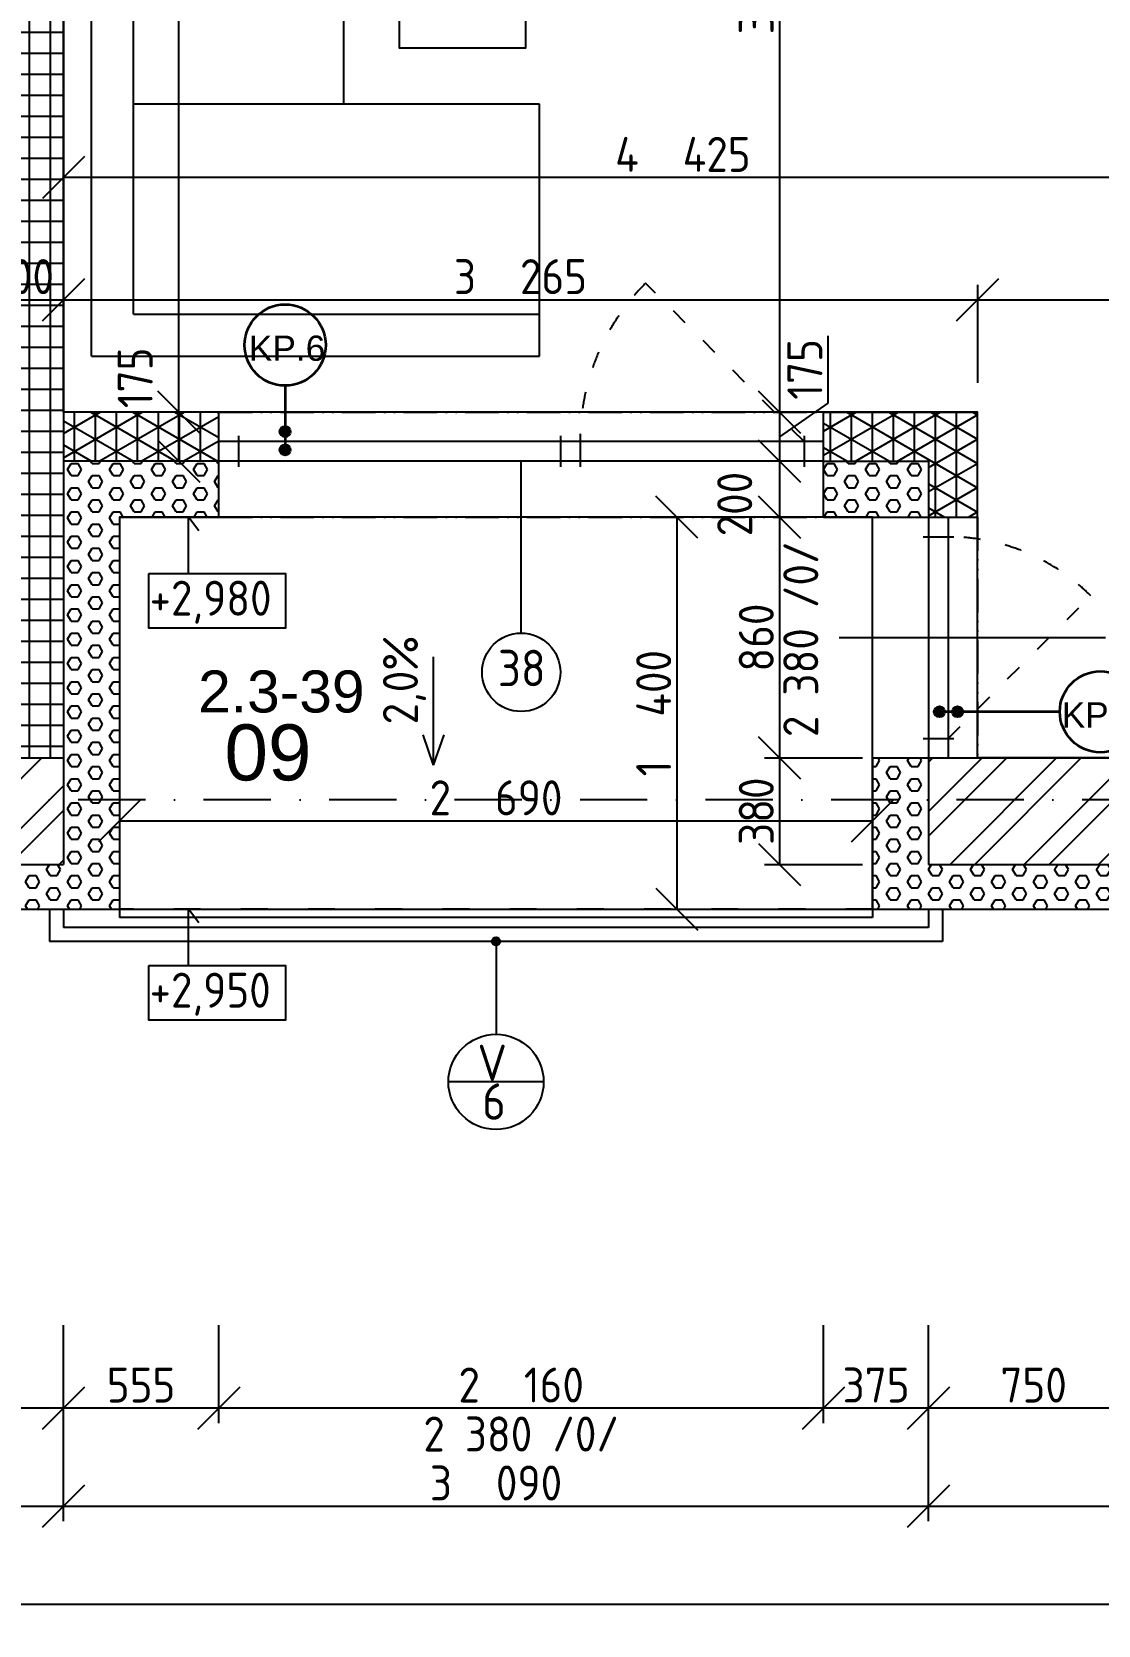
# Model space of a CAD drawing. Extents: x 4511820 to 5180432, y -1526536 to -944957.
# Drawn here: x 5116060 to 5119868, y -1215631 to -1209941 of the extents above; entities that cross this region are included whole.
import ezdxf

# ---------------------------------------------------------------- set-up
doc = ezdxf.new("R2010")
doc.units = 0
doc.header["$MEASUREMENT"] = 0
for name, pattern in [('ACAD_ISO03W100', [30, 12, -18]), ('ACAD_ISO12W100', [22, 12, -3, 0.5, -3, 0.5, -3]), ('BODKOCIARKOVANA_3', [5.6, 3, -1.3, 0, -1.3])]:
    doc.linetypes.add(name, pattern=pattern)
doc.layers.get('0').update_dxf_attribs({"linetype": 'CONTINUOUS'})
doc.layers.get('Defpoints').update_dxf_attribs({"color": 61, "linetype": 'CONTINUOUS'})
for name, color, linetype in [('KÓTY', 4, 'CONTINUOUS'), ('MÚRY', 1, 'CONTINUOUS'), ('OKNÁ', 143, 'CONTINUOUS'), ('osi', 253, 'CONTINUOUS'), ('Plochy', 41, 'CONTINUOUS'), ('POPIS', 7, 'CONTINUOUS'), ('POZEMOK', 7, 'CONTINUOUS'), ('TENKÁ', 7, 'CONTINUOUS'), ('ZARIADENIE', 47, 'CONTINUOUS'), ('ŠRAFY', 82, 'CONTINUOUS')]:
    doc.layers.add(name, color=color, linetype=linetype)
doc.layers.add('preklady', color=74, linetype='CONTINUOUS', lineweight=35)
doc.styles.add('ARIAL', font='arial.ttf')
doc.styles.add('STYLE1', font='isocp.shx')
doc.dimstyles.new('STANDARD-50', dxfattribs={"dimtxt": 125, "dimasz": 150, "dimexe": 10, "dimexo": 200, "dimgap": 20, "dimtad": 1, "dimdsep": 46, "dimlunit": 6, "dimtxsty": 'STYLE1', "dimblk1": 'OBLIQUE', "dimblk2": 'OBLIQUE', "dimsah": 1, "dimcen": 2.5, "dimse1": 1, "dimse2": 1, "dimadec": 0, "dimazin": 0, "dimtfac": 1, "dimtmove": 1, "dimatfit": 3, "dimldrblk": 'OBLIQUE', "dimfxl": 1, "dimtolj": 1, "dimtzin": 0, "dimarcsym": 0})
pattern_1 = [(45, (584112, 2493.08), (-132.5825215, 132.5825215), []), (45, (584200.39, 2493.08), (-132.5825215, 132.5825215), [])]
pattern_2 = [(90, (584112, -89070.035), (-75, 5e-15), []), (150, (584112, -89070.035), (-37.5, -64.9519053), []), (210, (584112, -89070.035), (37.5, -64.9519053), [])]
pattern_3 = [(0, (0, -89070.035), (0, 43.3012702), [25, -50]), (120, (0, -89070.035), (-37.5, -21.6506351), [25, -50]), (60, (25, -89070.035), (-37.5, 21.6506351), [25, -50])]

# ---------------------------------------------------------------- blocks, each defined once
blk = doc.blocks.new('_OBLIQUE')
at = {"color": 0, "linetype": 'ByBlock'}
blk.add_line((-0.5, -0.5), (0.5, 0.5), dxfattribs=at)
blk = doc.blocks.new('*D13735')
at = {"layer": 'Defpoints', "color": 0}
for p in [(5109612.5, -1211368.2), (5142602.5, -1212808.2), (5142602.5, -1215556.2)]:
    blk.add_point(p, dxfattribs=at)
at = {"layer": 'KÓTY', "color": 0, "lineweight": -2}
blk.add_line((5109612.5, -1215556.2), (5142602.5, -1215556.2), dxfattribs=at)
at = {"layer": 'KÓTY', "color": 0, "linetype": 'ByBlock', "lineweight": -2, "xscale": 150, "yscale": 150, "zscale": 150, "rotation": 180}
blk.add_blockref('_OBLIQUE', (5109612.5, -1215556.2), dxfattribs=at)
at = {"layer": 'KÓTY', "color": 0, "linetype": 'ByBlock', "lineweight": -2, "xscale": 150, "yscale": 150, "zscale": 150}
blk.add_blockref('_OBLIQUE', (5142602.5, -1215556.2), dxfattribs=at)
at = {"layer": 'KÓTY', "color": 0, "insert": (5126107.5, -1215473.6), "char_height": 125, "attachment_point": 5, "style": 'STYLE1'}
blk.add_mtext('\\A1;32ﾠ990', dxfattribs=at)
blk = doc.blocks.new('*D13742')
at = {"layer": 'Defpoints', "color": 0}
for p in [(5112622.5, -1211474.2), (5116172.5, -1212914.2), (5116172.5, -1215206.2)]:
    blk.add_point(p, dxfattribs=at)
at = {"layer": 'KÓTY', "color": 0, "lineweight": -2}
blk.add_line((5112622.5, -1215206.2), (5116172.5, -1215206.2), dxfattribs=at)
at = {"layer": 'KÓTY', "color": 0, "linetype": 'ByBlock', "lineweight": -2, "xscale": 150, "yscale": 150, "zscale": 150, "rotation": 180}
blk.add_blockref('_OBLIQUE', (5112622.5, -1215206.2), dxfattribs=at)
at = {"layer": 'KÓTY', "color": 0, "linetype": 'ByBlock', "lineweight": -2, "xscale": 150, "yscale": 150, "zscale": 150}
blk.add_blockref('_OBLIQUE', (5116172.5, -1215206.2), dxfattribs=at)
at = {"layer": 'KÓTY', "color": 0, "insert": (5114397.5, -1215123.6), "char_height": 125, "attachment_point": 5, "style": 'STYLE1'}
blk.add_mtext('\\A1;3ﾠ550', dxfattribs=at)
blk = doc.blocks.new('*D13743')
at = {"layer": 'Defpoints', "color": 0}
for p in [(5119262.5, -1211474.2), (5116172.5, -1212914.2), (5119262.5, -1215206.2)]:
    blk.add_point(p, dxfattribs=at)
at = {"layer": 'KÓTY', "color": 0, "lineweight": -2}
blk.add_line((5116172.5, -1215206.2), (5119262.5, -1215206.2), dxfattribs=at)
at = {"layer": 'KÓTY', "color": 0, "linetype": 'ByBlock', "lineweight": -2, "xscale": 150, "yscale": 150, "zscale": 150, "rotation": 180}
blk.add_blockref('_OBLIQUE', (5116172.5, -1215206.2), dxfattribs=at)
at = {"layer": 'KÓTY', "color": 0, "linetype": 'ByBlock', "lineweight": -2, "xscale": 150, "yscale": 150, "zscale": 150}
blk.add_blockref('_OBLIQUE', (5119262.5, -1215206.2), dxfattribs=at)
at = {"layer": 'KÓTY', "color": 0, "insert": (5117717.5, -1215123.6), "char_height": 125, "attachment_point": 5, "style": 'STYLE1'}
blk.add_mtext('\\A1;3ﾠ090', dxfattribs=at)
blk = doc.blocks.new('*D13744')
at = {"layer": 'Defpoints', "color": 0}
for p in [(5119262.5, -1211474.2), (5122762.5, -1212914.2), (5122762.5, -1215206.2)]:
    blk.add_point(p, dxfattribs=at)
at = {"layer": 'KÓTY', "color": 0, "lineweight": -2}
blk.add_line((5119262.5, -1215206.2), (5122762.5, -1215206.2), dxfattribs=at)
at = {"layer": 'KÓTY', "color": 0, "linetype": 'ByBlock', "lineweight": -2, "xscale": 150, "yscale": 150, "zscale": 150, "rotation": 180}
blk.add_blockref('_OBLIQUE', (5119262.5, -1215206.2), dxfattribs=at)
at = {"layer": 'KÓTY', "color": 0, "linetype": 'ByBlock', "lineweight": -2, "xscale": 150, "yscale": 150, "zscale": 150}
blk.add_blockref('_OBLIQUE', (5122762.5, -1215206.2), dxfattribs=at)
at = {"layer": 'KÓTY', "color": 0, "insert": (5121012.5, -1215123.6), "char_height": 125, "attachment_point": 5, "style": 'STYLE1'}
blk.add_mtext('\\A1;3ﾠ500', dxfattribs=at)
blk = doc.blocks.new('*D13772')
at = {"layer": 'Defpoints', "color": 0}
for p in [(5119262.5, -1212914.2), (5120012.5, -1212914.2), (5119262.5, -1214856.2)]:
    blk.add_point(p, dxfattribs=at)
at = {"layer": 'KÓTY', "color": 0, "lineweight": -2}
blk.add_line((5120012.5, -1214856.2), (5119262.5, -1214856.2), dxfattribs=at)
at = {"layer": 'KÓTY', "color": 0, "linetype": 'ByBlock', "lineweight": -2, "xscale": 150, "yscale": 150, "zscale": 150, "rotation": 180}
blk.add_blockref('_OBLIQUE', (5119262.5, -1214856.2), dxfattribs=at)
at = {"layer": 'KÓTY', "color": 0, "linetype": 'ByBlock', "lineweight": -2, "xscale": 150, "yscale": 150, "zscale": 150}
blk.add_blockref('_OBLIQUE', (5120012.5, -1214856.2), dxfattribs=at)
at = {"layer": 'KÓTY', "color": 0, "insert": (5119637.5, -1214773.7), "char_height": 125, "attachment_point": 5, "style": 'STYLE1'}
blk.add_mtext('\\A1;750', dxfattribs=at)
blk = doc.blocks.new('*D13773')
at = {"layer": 'Defpoints', "color": 0}
for p in [(5118887.5, -1211674.2), (5119262.5, -1212914.2), (5118887.5, -1214856.2)]:
    blk.add_point(p, dxfattribs=at)
at = {"layer": 'KÓTY', "color": 0, "lineweight": -2}
blk.add_line((5119262.5, -1214856.2), (5118887.5, -1214856.2), dxfattribs=at)
at = {"layer": 'KÓTY', "color": 0, "linetype": 'ByBlock', "lineweight": -2, "xscale": 150, "yscale": 150, "zscale": 150, "rotation": 180}
blk.add_blockref('_OBLIQUE', (5118887.5, -1214856.2), dxfattribs=at)
at = {"layer": 'KÓTY', "color": 0, "linetype": 'ByBlock', "lineweight": -2, "xscale": 150, "yscale": 150, "zscale": 150}
blk.add_blockref('_OBLIQUE', (5119262.5, -1214856.2), dxfattribs=at)
at = {"layer": 'KÓTY', "color": 0, "insert": (5119075, -1214773.7), "char_height": 125, "attachment_point": 5, "style": 'STYLE1'}
blk.add_mtext('\\A1;375', dxfattribs=at)
blk = doc.blocks.new('*D13774')
at = {"layer": 'Defpoints', "color": 0}
for p in [(5116727.5, -1211674.2), (5118887.5, -1211674.2), (5116727.5, -1214856.2)]:
    blk.add_point(p, dxfattribs=at)
at = {"layer": 'KÓTY', "color": 0, "lineweight": -2}
blk.add_line((5118887.5, -1214856.2), (5116727.5, -1214856.2), dxfattribs=at)
at = {"layer": 'KÓTY', "color": 0, "linetype": 'ByBlock', "lineweight": -2, "xscale": 150, "yscale": 150, "zscale": 150, "rotation": 180}
blk.add_blockref('_OBLIQUE', (5116727.5, -1214856.2), dxfattribs=at)
at = {"layer": 'KÓTY', "color": 0, "linetype": 'ByBlock', "lineweight": -2, "xscale": 150, "yscale": 150, "zscale": 150}
blk.add_blockref('_OBLIQUE', (5118887.5, -1214856.2), dxfattribs=at)
at = {"layer": 'KÓTY', "color": 0, "insert": (5117807.5, -1214773.6), "char_height": 125, "attachment_point": 5, "style": 'STYLE1'}
blk.add_mtext('\\A1;2ﾠ160', dxfattribs=at)
blk = doc.blocks.new('*D13775')
at = {"layer": 'Defpoints', "color": 0}
for p in [(5116172.5, -1211474.2), (5116727.5, -1211674.2), (5116172.5, -1214856.2)]:
    blk.add_point(p, dxfattribs=at)
at = {"layer": 'KÓTY', "color": 0, "lineweight": -2}
blk.add_line((5116727.5, -1214856.2), (5116172.5, -1214856.2), dxfattribs=at)
at = {"layer": 'KÓTY', "color": 0, "linetype": 'ByBlock', "lineweight": -2, "xscale": 150, "yscale": 150, "zscale": 150, "rotation": 180}
blk.add_blockref('_OBLIQUE', (5116172.5, -1214856.2), dxfattribs=at)
at = {"layer": 'KÓTY', "color": 0, "linetype": 'ByBlock', "lineweight": -2, "xscale": 150, "yscale": 150, "zscale": 150}
blk.add_blockref('_OBLIQUE', (5116727.5, -1214856.2), dxfattribs=at)
at = {"layer": 'KÓTY', "color": 0, "insert": (5116450, -1214773.7), "char_height": 125, "attachment_point": 5, "style": 'STYLE1'}
blk.add_mtext('\\A1;555', dxfattribs=at)
blk = doc.blocks.new('*D13776')
at = {"layer": 'Defpoints', "color": 0}
for p in [(5116172.5, -1211474.2), (5114872.5, -1212914.2), (5114872.5, -1214856.2)]:
    blk.add_point(p, dxfattribs=at)
at = {"layer": 'KÓTY', "color": 0, "lineweight": -2}
blk.add_line((5116172.5, -1214856.2), (5114872.5, -1214856.2), dxfattribs=at)
at = {"layer": 'KÓTY', "color": 0, "linetype": 'ByBlock', "lineweight": -2, "xscale": 150, "yscale": 150, "zscale": 150, "rotation": 180}
blk.add_blockref('_OBLIQUE', (5114872.5, -1214856.2), dxfattribs=at)
at = {"layer": 'KÓTY', "color": 0, "linetype": 'ByBlock', "lineweight": -2, "xscale": 150, "yscale": 150, "zscale": 150}
blk.add_blockref('_OBLIQUE', (5116172.5, -1214856.2), dxfattribs=at)
at = {"layer": 'KÓTY', "color": 0, "insert": (5115522.5, -1214773.6), "char_height": 125, "attachment_point": 5, "style": 'STYLE1'}
blk.add_mtext('\\A1;1ﾠ300', dxfattribs=at)
blk = doc.blocks.new('SESACKA ROH1')
at = {"layer": 'ZARIADENIE', "color": 30, "ltscale": 0.25}
for p, q in [((4444944, -1318705.2), (4444944, -1317105.2)), ((4444944, -1317105.2), (4445844, -1317105.2)), ((4445094, -1318555.2), (4445094, -1317105.2)), ((4445844, -1317105.2), (4445844, -1317805.2)), ((4447444, -1317805.2), (4445844, -1317805.2)), ((4445844, -1317805.2), (4445844, -1318555.2)), ((4446569, -1317805.2), (4446569, -1318555.2)), ((4447294, -1318555.2), (4447294, -1317805.2)), ((4447444, -1318705.2), (4447444, -1317805.2)), ((4445094, -1318555.2), (4447294, -1318555.2)), ((4444944, -1318705.2), (4447444, -1318705.2))]:
    blk.add_line(p, q, dxfattribs=at)
at = {"layer": 'ZARIADENIE', "color": 45, "ltscale": 0.25}
blk.add_lwpolyline([(4447044, -1317155.2), (4446044, -1317155.2), (4446044, -1317605.2), (4447044, -1317605.2)], close=True, dxfattribs=at)
blk = doc.blocks.new('*D28131')
at = {"layer": 'Defpoints', "color": 0}
for p in [(5115872.5, -1210897.5), (5116172.5, -1210897.5), (5116172.5, -1210897.5)]:
    blk.add_point(p, dxfattribs=at)
at = {"layer": 'KÓTY', "color": 0, "lineweight": -2}
blk.add_line((5115872.5, -1210897.5), (5116172.5, -1210897.5), dxfattribs=at)
at = {"layer": 'KÓTY', "color": 0, "linetype": 'ByBlock', "lineweight": -2, "xscale": 150, "yscale": 150, "zscale": 150, "rotation": 180}
blk.add_blockref('_OBLIQUE', (5115872.5, -1210897.5), dxfattribs=at)
at = {"layer": 'KÓTY', "color": 0, "linetype": 'ByBlock', "lineweight": -2, "xscale": 150, "yscale": 150, "zscale": 150}
blk.add_blockref('_OBLIQUE', (5116172.5, -1210897.5), dxfattribs=at)
at = {"layer": 'KÓTY', "color": 0, "insert": (5116022.5, -1210815), "char_height": 125, "attachment_point": 5, "style": 'STYLE1'}
blk.add_mtext('\\A1;300', dxfattribs=at)
blk = doc.blocks.new('*D28132')
at = {"layer": 'Defpoints', "color": 0}
for p in [(5116172.5, -1210897.5), (5119437.5, -1210897.5), (5119437.5, -1211299.2)]:
    blk.add_point(p, dxfattribs=at)
at = {"layer": 'KÓTY', "color": 0, "lineweight": -2}
blk.add_line((5116172.5, -1210897.5), (5119437.5, -1210897.5), dxfattribs=at)
at = {"layer": 'KÓTY', "color": 0, "linetype": 'ByBlock', "lineweight": -2, "xscale": 150, "yscale": 150, "zscale": 150, "rotation": 180}
blk.add_blockref('_OBLIQUE', (5116172.5, -1210897.5), dxfattribs=at)
at = {"layer": 'KÓTY', "color": 0, "linetype": 'ByBlock', "lineweight": -2, "xscale": 150, "yscale": 150, "zscale": 150}
blk.add_blockref('_OBLIQUE', (5119437.5, -1210897.5), dxfattribs=at)
at = {"layer": 'KÓTY', "color": 0, "insert": (5117805, -1210815), "char_height": 125, "attachment_point": 5, "style": 'STYLE1'}
blk.add_mtext('\\A1;3ﾠ265', dxfattribs=at)
blk = doc.blocks.new('*D28133')
at = {"layer": 'Defpoints', "color": 0}
for p in [(5122512.5, -1210594.2), (5122512.5, -1210897.5), (5119437.5, -1211299.2)]:
    blk.add_point(p, dxfattribs=at)
at = {"layer": 'KÓTY', "color": 0, "lineweight": -2}
blk.add_line((5119437.5, -1210897.5), (5122512.5, -1210897.5), dxfattribs=at)
at = {"layer": 'KÓTY', "color": 0, "linetype": 'ByBlock', "lineweight": -2, "xscale": 150, "yscale": 150, "zscale": 150, "rotation": 180}
blk.add_blockref('_OBLIQUE', (5119437.5, -1210897.5), dxfattribs=at)
at = {"layer": 'KÓTY', "color": 0, "linetype": 'ByBlock', "lineweight": -2, "xscale": 150, "yscale": 150, "zscale": 150}
blk.add_blockref('_OBLIQUE', (5122512.5, -1210897.5), dxfattribs=at)
at = {"layer": 'KÓTY', "color": 0, "insert": (5120975, -1210815), "char_height": 125, "attachment_point": 5, "style": 'STYLE1'}
blk.add_mtext('\\A1;3ﾠ075', dxfattribs=at)
blk = doc.blocks.new('*D28199')
at = {"layer": 'Defpoints', "color": 0}
for p in [(5116584.5, -1211299.2), (5116727.5, -1211299.2), (5116727.5, -1211474.2)]:
    blk.add_point(p, dxfattribs=at)
at = {"layer": 'KÓTY', "color": 0, "lineweight": -2}
blk.add_line((5116584.5, -1211474.2), (5116584.5, -1211299.2), dxfattribs=at)
at = {"layer": 'KÓTY', "color": 0, "linetype": 'ByBlock', "lineweight": -2, "xscale": 150, "yscale": 150, "zscale": 150}
for p, rotation in [((5116584.5, -1211299.2), 90), ((5116584.5, -1211474.2), 270)]:
    blk.add_blockref('_OBLIQUE', p, dxfattribs=dict(at, rotation=rotation))
at = {"layer": 'KÓTY', "color": 0, "insert": (5116429, -1211176.5), "char_height": 125, "attachment_point": 5, "rotation": 90, "style": 'STYLE1'}
blk.add_mtext('\\A1;175', dxfattribs=at)
blk = doc.blocks.new('*D28200')
at = {"layer": 'Defpoints', "color": 0}
for p in [(5116172.5, -1205159.2), (5116584.5, -1205159.2), (5116172.5, -1211299.2)]:
    blk.add_point(p, dxfattribs=at)
at = {"layer": 'KÓTY', "color": 0, "lineweight": -2}
blk.add_line((5116584.5, -1211299.2), (5116584.5, -1205159.2), dxfattribs=at)
at = {"layer": 'KÓTY', "color": 0, "linetype": 'ByBlock', "lineweight": -2, "xscale": 150, "yscale": 150, "zscale": 150}
for p, rotation in [((5116584.5, -1205159.2), 90), ((5116584.5, -1211299.2), 270)]:
    blk.add_blockref('_OBLIQUE', p, dxfattribs=dict(at, rotation=rotation))
at = {"layer": 'KÓTY', "color": 0, "insert": (5116502, -1208229.2), "char_height": 125, "attachment_point": 5, "rotation": 90, "style": 'STYLE1'}
blk.add_mtext('\\A1;6ﾠ140', dxfattribs=at)
blk = doc.blocks.new('*D28217')
at = {"layer": 'Defpoints', "color": 0}
for p in [(5119262.5, -1208149.2), (5118729.5, -1211299.2), (5119262.5, -1211299.2)]:
    blk.add_point(p, dxfattribs=at)
at = {"layer": 'KÓTY', "color": 0, "lineweight": -2}
blk.add_line((5118729.5, -1208149.2), (5118729.5, -1211299.2), dxfattribs=at)
at = {"layer": 'KÓTY', "color": 0, "linetype": 'ByBlock', "lineweight": -2, "xscale": 150, "yscale": 150, "zscale": 150}
for p, rotation in [((5118729.5, -1208149.2), 90), ((5118729.5, -1211299.2), 270)]:
    blk.add_blockref('_OBLIQUE', p, dxfattribs=dict(at, rotation=rotation))
at = {"layer": 'KÓTY', "color": 0, "insert": (5118647, -1209724.2), "char_height": 125, "attachment_point": 5, "rotation": 90, "style": 'STYLE1'}
blk.add_mtext('\\A1;3ﾠ150', dxfattribs=at)
blk = doc.blocks.new('*D28220')
at = {"layer": 'Defpoints', "color": 0}
for p in [(5116372.5, -1212374.2), (5119062.5, -1212374.2), (5119062.5, -1212759)]:
    blk.add_point(p, dxfattribs=at)
at = {"layer": 'KÓTY', "color": 0, "lineweight": -2}
blk.add_line((5116372.5, -1212759), (5119062.5, -1212759), dxfattribs=at)
at = {"layer": 'KÓTY', "color": 0, "linetype": 'ByBlock', "lineweight": -2, "xscale": 150, "yscale": 150, "zscale": 150, "rotation": 180}
blk.add_blockref('_OBLIQUE', (5116372.5, -1212759), dxfattribs=at)
at = {"layer": 'KÓTY', "color": 0, "linetype": 'ByBlock', "lineweight": -2, "xscale": 150, "yscale": 150, "zscale": 150}
blk.add_blockref('_OBLIQUE', (5119062.5, -1212759), dxfattribs=at)
at = {"layer": 'KÓTY', "color": 0, "insert": (5117717.5, -1212676.5), "char_height": 125, "attachment_point": 5, "style": 'STYLE1'}
blk.add_mtext('\\A1;2ﾠ690', dxfattribs=at)
blk = doc.blocks.new('*D28221')
at = {"layer": 'Defpoints', "color": 0}
for p in [(5118887.5, -1211299.2), (5118729.5, -1211474.2), (5118887.5, -1211474.2)]:
    blk.add_point(p, dxfattribs=at)
at = {"layer": 'KÓTY', "color": 0, "lineweight": -2}
for p, q in [((5118903, -1211026.5), (5118903, -1211266.5)), ((5118903, -1211266.5), (5118729.5, -1211386.7)), ((5118729.5, -1211299.2), (5118729.5, -1211474.2))]:
    blk.add_line(p, q, dxfattribs=at)
at = {"layer": 'KÓTY', "color": 0, "linetype": 'ByBlock', "lineweight": -2, "xscale": 150, "yscale": 150, "zscale": 150}
for p, rotation in [((5118729.5, -1211299.2), 90), ((5118729.5, -1211474.2), 270)]:
    blk.add_blockref('_OBLIQUE', p, dxfattribs=dict(at, rotation=rotation))
at = {"layer": 'KÓTY', "color": 0, "insert": (5118820.5, -1211146.5), "char_height": 125, "attachment_point": 5, "rotation": 90, "style": 'STYLE1'}
blk.add_mtext('\\A1;175', dxfattribs=at)
blk = doc.blocks.new('*D28222')
at = {"layer": 'Defpoints', "color": 0}
for p in [(5118887.5, -1211474.2), (5118729.5, -1211674.2), (5118887.5, -1211674.2)]:
    blk.add_point(p, dxfattribs=at)
at = {"layer": 'KÓTY', "color": 0, "lineweight": -2}
blk.add_line((5118729.5, -1211474.2), (5118729.5, -1211674.2), dxfattribs=at)
at = {"layer": 'KÓTY', "color": 0, "linetype": 'ByBlock', "lineweight": -2, "xscale": 150, "yscale": 150, "zscale": 150}
for p, rotation in [((5118729.5, -1211474.2), 90), ((5118729.5, -1211674.2), 270)]:
    blk.add_blockref('_OBLIQUE', p, dxfattribs=dict(at, rotation=rotation))
at = {"layer": 'KÓTY', "color": 0, "insert": (5118570, -1211627.5), "char_height": 125, "attachment_point": 5, "rotation": 90, "style": 'STYLE1'}
blk.add_mtext('\\A1;200', dxfattribs=at)
blk = doc.blocks.new('*D28223')
at = {"layer": 'Defpoints', "color": 0}
for p in [(5119366, -1212534.2), (5118729.5, -1212914.2), (5119366, -1212914.2)]:
    blk.add_point(p, dxfattribs=at)
at = {"layer": 'KÓTY', "color": 0, "lineweight": -2}
blk.add_line((5118729.5, -1212534.2), (5118729.5, -1212914.2), dxfattribs=at)
at = {"layer": 'KÓTY', "color": 0, "linetype": 'ByBlock', "lineweight": -2, "xscale": 150, "yscale": 150, "zscale": 150}
for p, rotation in [((5118729.5, -1212534.2), 90), ((5118729.5, -1212914.2), 270)]:
    blk.add_blockref('_OBLIQUE', p, dxfattribs=dict(at, rotation=rotation))
at = {"layer": 'KÓTY', "color": 0, "insert": (5118647, -1212724.2), "char_height": 125, "attachment_point": 5, "rotation": 90, "style": 'STYLE1'}
blk.add_mtext('\\A1;380', dxfattribs=at)
blk = doc.blocks.new('*D28224')
at = {"layer": 'Defpoints', "color": 0}
for p in [(5119166, -1211674.2), (5118729.5, -1212534.2), (5119166, -1212534.2)]:
    blk.add_point(p, dxfattribs=at)
at = {"layer": 'KÓTY', "color": 0, "lineweight": -2}
blk.add_line((5118729.5, -1211674.2), (5118729.5, -1212534.2), dxfattribs=at)
at = {"layer": 'KÓTY', "color": 0, "linetype": 'ByBlock', "lineweight": -2, "xscale": 150, "yscale": 150, "zscale": 150}
for p, rotation in [((5118729.5, -1211674.2), 90), ((5118729.5, -1212534.2), 270)]:
    blk.add_blockref('_OBLIQUE', p, dxfattribs=dict(at, rotation=rotation))
at = {"layer": 'KÓTY', "color": 0, "insert": (5118647, -1212104.2), "char_height": 125, "attachment_point": 5, "rotation": 90, "style": 'STYLE1'}
blk.add_mtext('\\A1;860', dxfattribs=at)
blk = doc.blocks.new('*D28225')
at = {"layer": 'Defpoints', "color": 0}
for p in [(5119106.5, -1211674.2), (5118363, -1213074.2), (5119281.5, -1213074.2)]:
    blk.add_point(p, dxfattribs=at)
at = {"layer": 'KÓTY', "color": 0, "lineweight": -2}
blk.add_line((5118363, -1211674.2), (5118363, -1213074.2), dxfattribs=at)
at = {"layer": 'KÓTY', "color": 0, "linetype": 'ByBlock', "lineweight": -2, "xscale": 150, "yscale": 150, "zscale": 150}
for p, rotation in [((5118363, -1211674.2), 90), ((5118363, -1213074.2), 270)]:
    blk.add_blockref('_OBLIQUE', p, dxfattribs=dict(at, rotation=rotation))
at = {"layer": 'KÓTY', "color": 0, "insert": (5118280.5, -1212374.2), "char_height": 125, "attachment_point": 5, "rotation": 90, "style": 'STYLE1'}
blk.add_mtext('\\A1;1ﾠ400', dxfattribs=at)
blk = doc.blocks.new('*D28232')
at = {"layer": 'Defpoints', "color": 0}
for p in [(5116172.5, -1209899.2), (5120597.5, -1209899.2), (5116172.5, -1210461)]:
    blk.add_point(p, dxfattribs=at)
at = {"layer": 'KÓTY', "color": 0, "lineweight": -2}
blk.add_line((5120597.5, -1210461), (5116172.5, -1210461), dxfattribs=at)
at = {"layer": 'KÓTY', "color": 0, "linetype": 'ByBlock', "lineweight": -2, "xscale": 150, "yscale": 150, "zscale": 150, "rotation": 180}
blk.add_blockref('_OBLIQUE', (5116172.5, -1210461), dxfattribs=at)
at = {"layer": 'KÓTY', "color": 0, "linetype": 'ByBlock', "lineweight": -2, "xscale": 150, "yscale": 150, "zscale": 150}
blk.add_blockref('_OBLIQUE', (5120597.5, -1210461), dxfattribs=at)
at = {"layer": 'KÓTY', "color": 0, "insert": (5118385, -1210378.5), "char_height": 125, "attachment_point": 5, "style": 'STYLE1'}
blk.add_mtext('\\A1;4ﾠ425', dxfattribs=at)

msp = doc.modelspace()

# ---------------------------------------------------------------- hatches: boundary and pattern name
at = {"layer": 'preklady'}
h = msp.add_hatch(color=256, dxfattribs=at)
h.dxf.hatch_style = 1
h.paths.add_polyline_path([(5116982.904, -1211368.726, 1), (5116945.904, -1211368.726, 1)])
h = msp.add_hatch(color=256, dxfattribs=at)
h.dxf.hatch_style = 1
h.paths.add_polyline_path([(5116982.904, -1211433.726, 1), (5116945.904, -1211433.726, 1)])
h = msp.add_hatch(color=256, dxfattribs=at)
h.dxf.hatch_style = 1
h.paths.add_polyline_path([(5119300.691, -1212387.726, 1), (5119300.691, -1212350.726, 1)])
h = msp.add_hatch(color=256, dxfattribs=at)
h.dxf.hatch_style = 1
h.paths.add_polyline_path([(5119365.691, -1212387.726, 1), (5119365.691, -1212350.726, 1)])
at = {"layer": 'TENKÁ'}
h = msp.add_hatch(color=256, dxfattribs=at)
h.dxf.hatch_style = 1
h.paths.add_polyline_path([(5117717.5, -1213204.226, 2.41421356), (5117702.5, -1213189.226, 0.41421356)])
at = {"layer": 'ŠRAFY', "ltscale": 0.25}
h = msp.add_hatch(dxfattribs=at)
h.set_pattern_fill('ANSI37', color=256, scale=600, angle=45)
h.set_pattern_definition([(90, (-3307273.674, 579782.7), (-75, 1e-14), []), (180, (-3307273.674, 579782.7), (-1e-14, -75), [])])
h.paths.add_polyline_path([(5116172.5, -1211299.226), (5116172.5, -1205159.226), (5115872.5, -1205159.226), (5115872.5, -1205169.226), (5115872.5, -1205284.226), (5115872.5, -1207559.226), (5115872.5, -1207674.226), (5115872.5, -1208194.226), (5115872.5, -1208309.226), (5115872.5, -1212534.226), (5116172.5, -1212534.226)])
h = msp.add_hatch(dxfattribs=at)
h.set_pattern_fill('NET3', color=256, scale=600, angle=90)
h.set_pattern_definition(pattern_2)
h.paths.add_polyline_path([(5116727.5, -1211299.226), (5116172.5, -1211299.226), (5116172.5, -1211474.226), (5116727.5, -1211474.226)])
h = msp.add_hatch(dxfattribs=at)
h.set_pattern_fill('NET3', color=256, scale=600, angle=90)
h.set_pattern_definition(pattern_2)
h.paths.add_polyline_path([(5119437.5, -1211674.226), (5119437.5, -1211299.226), (5118887.5, -1211299.226), (5118887.5, -1211474.226), (5119262.5, -1211474.226), (5119262.5, -1211674.226)])
at = {"layer": 'ŠRAFY'}
h = msp.add_hatch(dxfattribs=at)
h.set_pattern_fill('HEX', color=256, scale=200)
h.set_pattern_definition(pattern_3)
h.paths.add_polyline_path([(5114832.5, -1213074.226), (5116122.5, -1213074.226), (5116172.5, -1213074.226), (5116372.5, -1213074.226), (5116372.5, -1211674.226), (5116619.145, -1211674.226), (5116727.5, -1211674.226), (5116727.5, -1211474.226), (5116172.5, -1211474.226), (5116172.5, -1212534.226), (5116172.5, -1212914.226), (5114872.5, -1212914.226), (5114832.5, -1212914.226)])
h = msp.add_hatch(dxfattribs=at)
h.set_pattern_fill('HEX', color=256, scale=200)
h.set_pattern_definition(pattern_3)
h.paths.add_polyline_path([(5118887.5, -1211674.226), (5118937.5, -1211674.226), (5119022.5, -1211674.226), (5119062.5, -1211674.226), (5119262.5, -1211674.226), (5119262.5, -1211474.226), (5118887.5, -1211474.226)])
h = msp.add_hatch(dxfattribs=at)
h.set_pattern_fill('ANSI32', color=256, scale=500)
h.set_pattern_definition(pattern_1)
h.paths.add_polyline_path([(5114872.5, -1212534.226), (5114872.5, -1212914.226), (5116172.5, -1212914.226), (5116172.5, -1212534.226), (5115872.5, -1212534.226)])
h = msp.add_hatch(dxfattribs=at)
h.set_pattern_fill('HEX', color=256, scale=200)
h.set_pattern_definition(pattern_3)
h.paths.add_polyline_path([(5120052.5, -1213074.226), (5120052.5, -1212914.226), (5120012.5, -1212914.226), (5119262.5, -1212914.226), (5119262.5, -1212534.226), (5119062.5, -1212534.226), (5119062.5, -1213074.226), (5119262.5, -1213074.226), (5119312.5, -1213074.226)])
h = msp.add_hatch(dxfattribs=at)
h.set_pattern_fill('ANSI32', color=256, scale=500)
h.set_pattern_definition(pattern_1)
h.paths.add_polyline_path([(5119262.5, -1212914.226), (5120012.5, -1212914.226), (5120012.5, -1212534.226), (5119437.5, -1212534.226), (5119332.5, -1212534.226), (5119262.5, -1212534.226)])

# ---------------------------------------------------------------- linework, layer by layer
at = {"layer": 'KÓTY', "ltscale": 0.25}
msp.add_line((5119437.5, -1210844.132), (5119437.5, -1211194.132), dxfattribs=at)
at = {"layer": 'KÓTY', "ltscale": 25}
for p, q in [((5118676.097, -1212534.226), (5119026.097, -1212534.226)), ((5118676.097, -1212914.226), (5119026.097, -1212914.226)), ((5116172.5, -1214909.584), (5116172.5, -1214559.584)), ((5116727.5, -1214909.584), (5116727.5, -1214559.584)), ((5118887.5, -1214909.584), (5118887.5, -1214559.584)), ((5119262.5, -1214909.584), (5119262.5, -1214559.584)), ((5116172.5, -1215259.584), (5116172.5, -1214909.584)), ((5119262.5, -1215259.584), (5119262.5, -1214909.584))]:
    msp.add_line(p, q, dxfattribs=at)
at = {"layer": 'MÚRY'}
for p, q in [((5116172.5, -1205119.226), (5116172.5, -1211299.226)), ((5116727.5, -1211299.226), (5116172.5, -1211299.226)), ((5116727.5, -1211674.226), (5116727.5, -1211299.226)), ((5118887.5, -1211299.226), (5119437.5, -1211299.226)), ((5118887.5, -1211674.226), (5118887.5, -1211299.226)), ((5119437.5, -1211674.226), (5119437.5, -1211299.226)), ((5116372.5, -1211674.226), (5116727.5, -1211674.226)), ((5116372.5, -1211674.226), (5116372.5, -1213074.226)), ((5118887.5, -1211674.226), (5119437.5, -1211674.226)), ((5118937.5, -1211674.226), (5119022.5, -1211674.226)), ((5119062.5, -1212534.226), (5120052.5, -1212534.226)), ((5119062.5, -1212534.226), (5119062.5, -1213074.226)), ((5114832.5, -1213074.226), (5116372.5, -1213074.226)), ((5114832.5, -1213074.226), (5116372.5, -1213074.226)), ((5119062.5, -1213074.226), (5120142.5, -1213074.226))]:
    msp.add_line(p, q, dxfattribs=at)
at = {"layer": 'OKNÁ', "linetype": 'ACAD_ISO03W100', "ltscale": 5}
for p, q in [((5118817.5, -1211404.226), (5118251.815, -1210838.541)), ((5119332.5, -1212464.226), (5119841.617, -1211955.109))]:
    msp.add_line(p, q, dxfattribs=at)
at = {"layer": 'OKNÁ', "ltscale": 0.25}
for p, q in [((5118887.5, -1211404.226), (5116727.5, -1211404.226)), ((5116797.5, -1211384.226), (5116797.5, -1211494.226)), ((5117947.5, -1211384.226), (5117947.5, -1211494.226)), ((5118017.5, -1211384.226), (5118017.5, -1211494.226)), ((5118817.5, -1211384.226), (5118817.5, -1211494.226)), ((5118887.5, -1211474.226), (5116727.5, -1211474.226)), ((5117807.5, -1212088.08), (5117807.5, -1211474.226)), ((5119262.5, -1211674.226), (5119262.5, -1212534.226)), ((5119332.5, -1211674.226), (5119332.5, -1212534.226)), ((5119242.5, -1211744.226), (5119352.5, -1211744.226)), ((5118943.146, -1212104.226), (5119893.909, -1212104.226)), ((5119242.5, -1212464.226), (5119352.5, -1212464.226))]:
    msp.add_line(p, q, dxfattribs=at)
msp.add_circle((5117807.5, -1212228.08), 140, dxfattribs=at)
at = {"layer": 'OKNÁ', "linetype": 'ACAD_ISO03W100', "ltscale": 5}
for centre, radius, start, end in [((5118817.5, -1211404.226), 800, 135, 180), ((5119332.5, -1212464.226), 720, 45, 90)]:
    msp.add_arc(centre, radius, start, end, dxfattribs=at)
at = {"layer": 'osi', "linetype": 'BODKOCIARKOVANA_3', "ltscale": 80}
msp.add_line((5157242.5, -1212684.226), (5093572.5, -1212684.226), dxfattribs=at)
at = {"layer": 'Plochy'}
for points in [[(5116172.5, -1205149.226), (5119098, -1205149.226), (5119262.5, -1205149.226), (5119262.5, -1208149.226), (5119377.5, -1208149.226), (5119377.5, -1207474.226), (5122512.5, -1207474.226), (5122512.5, -1208194.226), (5122282.5, -1208194.226), (5122282.5, -1208654.226), (5122512.5, -1208654.226), (5122512.5, -1212534.226), (5119437.5, -1212534.226), (5119437.5, -1211299.226), (5116172.5, -1211299.226)], [(5119062.5, -1211674.226), (5116372.5, -1211674.226), (5116372.5, -1213074.226), (5119062.5, -1213074.226)]]:
    msp.add_lwpolyline(points, close=True, dxfattribs=at)
at = {"layer": 'POZEMOK'}
for p, q in [((5116122.5, -1213074.226), (5116122.5, -1213189.226)), ((5116172.5, -1213074.226), (5116172.5, -1213139.226)), ((5119262.5, -1213074.226), (5119262.5, -1213139.226)), ((5119312.5, -1213074.226), (5119312.5, -1213189.226)), ((5119262.5, -1213139.226), (5116172.5, -1213139.226)), ((5119312.5, -1213189.226), (5116122.5, -1213189.226))]:
    msp.add_line(p, q, dxfattribs=at)
at = {"layer": 'preklady'}
for p, q in [((5116964.404, -1211204.418), (5116964.404, -1211415.226)), ((5119731, -1212369.226), (5119319.191, -1212369.226))]:
    msp.add_line(p, q, dxfattribs=at)
at = {"layer": 'preklady', "ltscale": 0.25}
for centre in [(5116964.404, -1211059.418), (5119876, -1212369.226)]:
    msp.add_circle(centre, 145, dxfattribs=at)
at = {"layer": 'preklady'}
for centre in [(5116964.404, -1211368.726), (5116964.404, -1211433.726), (5119300.691, -1212369.226), (5119365.691, -1212369.226)]:
    msp.add_circle(centre, 18.5, dxfattribs=at)
at = {"layer": 'TENKÁ'}
for p, q in [((5116172.5, -1211299.226), (5116172.5, -1212914.226)), ((5116727.5, -1211474.226), (5116172.5, -1211474.226)), ((5118887.5, -1211474.226), (5119262.5, -1211474.226)), ((5119262.5, -1211474.226), (5119262.5, -1211674.226)), ((5116619.145, -1211875.726), (5116619.145, -1211674.226)), ((5116656.5, -1211723.035), (5116619.145, -1211674.226)), ((5117493.462, -1212173.285), (5117493.462, -1212559.285)), ((5117455.862, -1212452.085), (5117493.462, -1212559.285)), ((5117531.062, -1212452.085), (5117493.462, -1212559.285)), ((5115872.5, -1212534.226), (5116172.5, -1212534.226)), ((5119262.5, -1212534.226), (5119262.5, -1212914.226)), ((5114832.5, -1212914.226), (5116172.5, -1212914.226)), ((5119262.5, -1212914.226), (5120052.5, -1212914.226)), ((5116619.145, -1213275.726), (5116619.145, -1213074.226)), ((5116656.5, -1213123.035), (5116619.145, -1213074.226))]:
    msp.add_line(p, q, dxfattribs=at)
at = {"layer": 'TENKÁ', "linetype": 'ACAD_ISO12W100', "ltscale": 10}
for p, q in [((5116727.5, -1211299.226), (5118887.5, -1211299.226)), ((5116727.5, -1211674.226), (5118887.5, -1211674.226)), ((5119062.5, -1212534.226), (5119062.5, -1211674.226)), ((5119437.5, -1211674.226), (5119437.5, -1212534.226))]:
    msp.add_line(p, q, dxfattribs=at)
at = {"layer": 'TENKÁ', "linetype": 'ACAD_ISO03W100', "ltscale": 8}
msp.add_line((5119062.5, -1213074.226), (5116372.5, -1213074.226), dxfattribs=at)
at = {"layer": 'TENKÁ', "ltscale": 0.25}
for p, q in [((5116372.5, -1213074.226), (5116372.5, -1213104.226)), ((5119062.5, -1213104.226), (5116372.5, -1213104.226)), ((5119062.5, -1213074.226), (5119062.5, -1213104.226)), ((5117717.5, -1213189.226), (5117717.5, -1213521.129)), ((5117887.5, -1213691.129), (5117547.5, -1213691.129))]:
    msp.add_line(p, q, dxfattribs=at)
at = {"layer": 'TENKÁ'}
for points in [[(5116477.837, -1211875.726), (5116965.452, -1211875.726), (5116965.452, -1212071.125), (5116477.837, -1212071.125)], [(5116477.837, -1213275.726), (5116965.452, -1213275.726), (5116965.452, -1213471.125), (5116477.837, -1213471.125)]]:
    msp.add_lwpolyline(points, close=True, dxfattribs=at)
msp.add_circle((5117717.5, -1213189.226), 15, dxfattribs=at)
at = {"layer": 'TENKÁ', "ltscale": 0.25}
msp.add_circle((5117717.5, -1213691.129), 170, dxfattribs=at)

# ---------------------------------------------------------------- block references
at = {"layer": 'Plochy', "color": 2, "xscale": -1, "rotation": 270}
msp.add_blockref('SESACKA ROH1', (6434977.691, -5656043.226), dxfattribs=at)

# ---------------------------------------------------------------- texts
at = {"layer": 'KÓTY', "insert": (5118806, -1212110.148), "char_height": 125, "attachment_point": 5, "rotation": 90, "style": 'STYLE1'}
msp.add_mtext('\\A1;2 380 /0/', dxfattribs=at)
at = {"layer": 'KÓTY', "insert": (5117807.5, -1214948.638), "char_height": 125, "attachment_point": 5, "style": 'STYLE1'}
msp.add_mtext('\\A1;2 380 /0/', dxfattribs=at)
at = {"layer": 'POPIS', "lineweight": 40, "ltscale": 0.25, "style": 'ARIAL'}
for s, height, p in [('2.3-39', 150, (5116653.911, -1212371.614)), ('09', 200, (5116747.811, -1212614.305))]:
    msp.add_text(s, height=height, dxfattribs=at).set_placement(p)
at = {"layer": 'preklady', "linetype": 'Continuous', "lineweight": 20, "style": 'ARIAL'}
for s, p in [('KP.6', (5116835.14, -1211115.674)), ('KP.4', (5119737.736, -1212425.483))]:
    msp.add_text(s, height=90, dxfattribs=at).set_placement(p)
at = {"layer": 'TENKÁ', "ltscale": 0.25, "style": 'STYLE1'}
for s, p in [('+2,980', (5116480.227, -1212025.927)), ('+2,950', (5116480.227, -1213425.927))]:
    msp.add_text(s, height=125, dxfattribs=at).set_placement(p)
msp.add_text('2,0%', height=125, rotation=90, dxfattribs=at).set_placement((5117438.751, -1212414.453))
at = {"layer": 'TENKÁ', "style": 'STYLE1'}
for s, p in [('38', (5117724.47, -1212278.08)), ('V', (5117651.47, -1213687.629)), ('6', (5117667.97, -1213826.266))]:
    msp.add_text(s, height=130, dxfattribs=at).set_placement(p)

# ---------------------------------------------------------------- dimensions: what is measured, and where the dimension line sits
at = {"layer": 'KÓTY'}
for base, p1, p2, picture, middle in [((5116584.5, -1205159.226), (5116172.5, -1211299.226), (5116172.5, -1205159.226), '*D28200', (5116501.957, -1208229.226)), ((5118729.5, -1211299.226), (5119262.5, -1208149.226), (5119262.5, -1211299.226), '*D28217', (5118646.957, -1209724.226)), ((5118363, -1213074.226), (5119106.5, -1211674.226), (5119281.5, -1213074.226), '*D28225', (5118280.457, -1212374.226)), ((5118729.5, -1212534.226), (5119166, -1211674.226), (5119166, -1212534.226), '*D28224', (5118647, -1212104.226)), ((5118729.5, -1212914.226), (5119366, -1212534.226), (5119366, -1212914.226), '*D28223', (5118647, -1212724.226))]:
    dim = msp.add_linear_dim(base=base, p1=p1, p2=p2, angle=90, dimstyle='STANDARD-50', dxfattribs=at)
    dim.commit()
    dim.dimension.update_dxf_attribs({"geometry": picture, "text_midpoint": middle})
for base, p1, p2, picture, middle in [((5116172.5, -1210461.035), (5120597.5, -1209899.226), (5116172.5, -1209899.226), '*D28232', (5118385, -1210378.492)), ((5122512.5, -1210897.535), (5119437.5, -1211299.226), (5122512.5, -1210594.226), '*D28133', (5120975, -1210814.992)), ((5116172.5, -1210897.535), (5115872.5, -1210897.535), (5116172.5, -1210897.535), '*D28131', (5116022.5, -1210815.035)), ((5119437.5, -1210897.535), (5116172.5, -1210897.535), (5119437.5, -1211299.226), '*D28132', (5117805, -1210814.992)), ((5142602.5, -1215556.181), (5109612.5, -1211368.226), (5142602.5, -1212808.226), '*D13735', (5126107.5, -1215473.638)), ((5116172.5, -1215206.181), (5112622.5, -1211474.226), (5116172.5, -1212914.226), '*D13742', (5114397.5, -1215123.638)), ((5114872.5, -1214856.181), (5116172.5, -1211474.226), (5114872.5, -1212914.226), '*D13776', (5115522.5, -1214773.638)), ((5119262.5, -1215206.181), (5116172.5, -1212914.226), (5119262.5, -1211474.226), '*D13743', (5117717.5, -1215123.638)), ((5116172.5, -1214856.181), (5116727.5, -1211674.226), (5116172.5, -1211474.226), '*D13775', (5116450, -1214773.681)), ((5122762.5, -1215206.181), (5119262.5, -1211474.226), (5122762.5, -1212914.226), '*D13744', (5121012.5, -1215123.638)), ((5116727.5, -1214856.181), (5118887.5, -1211674.226), (5116727.5, -1211674.226), '*D13774', (5117807.5, -1214773.638)), ((5118887.5, -1214856.181), (5119262.5, -1212914.226), (5118887.5, -1211674.226), '*D13773', (5119075, -1214773.681)), ((5119062.5, -1212759.035), (5116372.5, -1212374.226), (5119062.5, -1212374.226), '*D28220', (5117717.5, -1212676.492)), ((5119262.5, -1214856.181), (5120012.5, -1212914.226), (5119262.5, -1212914.226), '*D13772', (5119637.5, -1214773.681))]:
    dim = msp.add_linear_dim(base=base, p1=p1, p2=p2, dimstyle='STANDARD-50', dxfattribs=at)
    dim.commit()
    dim.dimension.update_dxf_attribs({"geometry": picture, "text_midpoint": middle})
for base, p1, p2, picture, middle in [((5118729.5, -1211474.226), (5118887.5, -1211299.226), (5118887.5, -1211474.226), '*D28221', (5118903, -1211246.535)), ((5116584.5, -1211299.226), (5116727.5, -1211474.226), (5116727.5, -1211299.226), '*D28199', (5116511.5, -1211176.535)), ((5118729.5, -1211674.226), (5118887.5, -1211474.226), (5118887.5, -1211674.226), '*D28222', (5118652.5, -1211627.535))]:
    dim = msp.add_linear_dim(base=base, p1=p1, p2=p2, angle=90, dimstyle='STANDARD-50', dxfattribs=at)
    dim.commit()
    dim.dimension.update_dxf_attribs({"geometry": picture, "text_midpoint": middle, "dimtype": 160})

doc.saveas('drawing.dxf')
